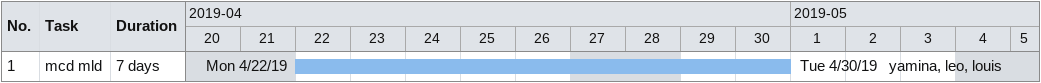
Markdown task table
| ID | Task | Duration | Start | Finish | Resources |
|---|---|---|---|---|---|
| 1 | mcd mld | 7d | 2019-04-22 | 2019-04-30 | yamina, leo, louis |
